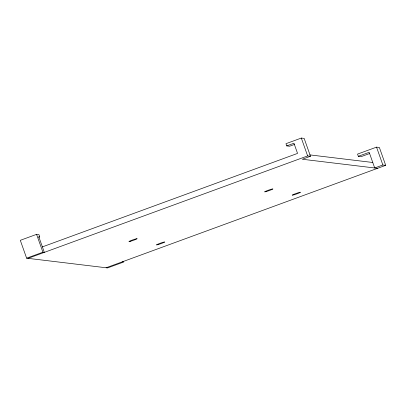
<?xml version="1.0" encoding="UTF-8"?>
<svg xmlns="http://www.w3.org/2000/svg" width="406" height="406" viewBox="0 0 406 406"><rect width="100%" height="100%" fill="white"/><g stroke="black" fill="none" stroke-linecap="round" stroke-linejoin="round"><path stroke-width="0.61" d="M38.57 237.261L39.732 236.835L38.951 234.638L36.586 234.353L20.3 240.322L26.623 258.175L107.519 267.935L123.805 261.971L122.389 261.799M377.555 168.323L302.338 159.243L310.483 156.264L304.16 138.405L301.318 138.065L285.951 143.694L286.727 145.891L289.569 146.236L294.568 144.399M286.727 145.891L293.954 143.242L297.552 153.407L42.386 246.889M26.623 258.175L42.909 252.212L44.33 252.38L38.783 236.723L39.732 236.835M28.044 258.348L307.641 155.919L310.483 156.264M106.098 267.767L385.7 165.338L379.377 147.48L376.54 147.139L357.534 154.097L358.315 156.3L361.152 156.64L369.724 153.498M358.315 156.3L369.171 152.321L374.718 167.977L382.863 164.993L385.7 165.338M309.834 154.889L372.774 162.486M376.54 147.139L382.863 164.993M301.318 138.065L307.641 155.919M36.586 234.353L42.909 252.212M130.676 241.235A4.385 0.32 -19.5 0 0 137.167 238.698A4.385 0.32 -19.5 0 0 131.316 240.423A4.385 0.32 -19.5 0 0 130.676 241.235M158.233 244.559A4.385 0.32 -19.5 0 0 164.724 242.027A4.385 0.32 -19.5 0 0 158.868 243.747A4.385 0.32 -19.5 0 0 158.233 244.559M266.402 191.51A4.385 0.32 -19.5 0 0 272.898 188.978A4.385 0.32 -19.5 0 0 267.041 190.698A4.385 0.32 -19.5 0 0 266.402 191.51M293.959 194.834A4.385 0.32 -19.5 0 0 300.455 192.302A4.385 0.32 -19.5 0 0 294.599 194.022A4.385 0.32 -19.5 0 0 293.959 194.834"/></g></svg>
